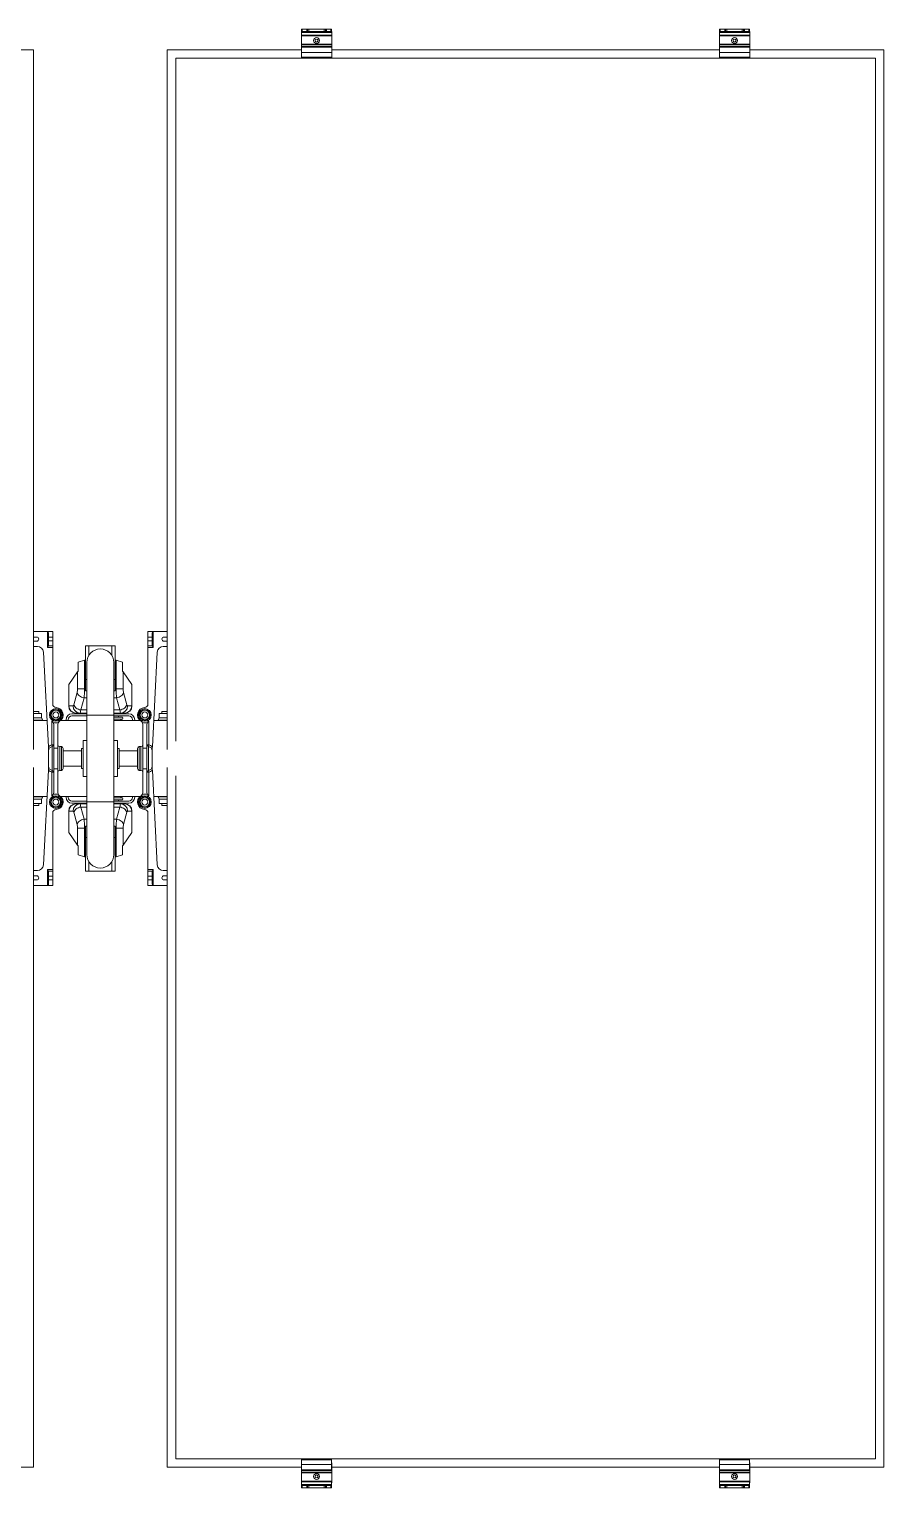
# Model space of a CAD drawing. Header units: feet. Extents: x -17 to 646, y -41 to 598.
# Drawn here: x 354.79 to 359.49, y 552.7 to 560.72 of the extents above; entities that cross this region are included whole.
import ezdxf

# ---------------------------------------------------------------- set-up
doc = ezdxf.new("R2010")
doc.units = ezdxf.units.FT
doc.header["$MEASUREMENT"] = 0

msp = doc.modelspace()

# ---------------------------------------------------------------- linework, layer by layer
at = {"color": 7, "linetype": 'Continuous', "lineweight": 15}
for p, q in [((356.2854, 560.5828), (356.2854, 560.69219)), ((356.2854, 560.69219), (356.28639, 560.69219)), ((356.28639, 560.70777), (356.45206, 560.70777)), ((356.28639, 560.68409), (356.28639, 560.70777)), ((356.28639, 560.70252), (356.45206, 560.70252)), ((356.28639, 560.68645), (356.45206, 560.68645)), ((356.28672, 560.70777), (356.28672, 560.72014)), ((356.28672, 560.72014), (356.45075, 560.72014)), ((356.31896, 560.70777), (356.31896, 560.72014)), ((356.4185, 560.70777), (356.4185, 560.72014)), ((356.45075, 560.72014), (356.45075, 560.70777)), ((356.45206, 560.56518), (356.45206, 560.70777)), ((358.58186, 560.5828), (358.58186, 560.69219)), ((358.58186, 560.69219), (358.58285, 560.69219)), ((358.58285, 560.70777), (358.74852, 560.70777)), ((358.58285, 560.68409), (358.58285, 560.70777)), ((358.58285, 560.70252), (358.74852, 560.70252)), ((358.58285, 560.68645), (358.74852, 560.68645)), ((358.58317, 560.70777), (358.58317, 560.72014)), ((358.58317, 560.72014), (358.74721, 560.72014)), ((358.61542, 560.70777), (358.61542, 560.72014)), ((358.71496, 560.70777), (358.71496, 560.72014)), ((358.74721, 560.72014), (358.74721, 560.70777)), ((358.74852, 560.56518), (358.74852, 560.70777)), ((354.07572, 560.60732), (354.81255, 560.60732)), ((354.81255, 560.60732), (354.81255, 556.76239)), ((355.54857, 560.60732), (356.2854, 560.60732)), ((355.54857, 556.76239), (355.54857, 560.60732)), ((356.2854, 560.63801), (356.45206, 560.63801)), ((356.2854, 560.63366), (356.45206, 560.63366)), ((356.45206, 560.68409), (356.28639, 560.68409)), ((356.45206, 560.62412), (356.28639, 560.62412)), ((356.28639, 560.56518), (356.28639, 560.62412)), ((356.45206, 560.62084), (356.28639, 560.62084)), ((356.45206, 560.60732), (358.58186, 560.60732)), ((358.58186, 560.63801), (358.74852, 560.63801)), ((358.58186, 560.63366), (358.74852, 560.63366)), ((358.74852, 560.68409), (358.58285, 560.68409)), ((358.74852, 560.62412), (358.58285, 560.62412)), ((358.58285, 560.56518), (358.58285, 560.62412)), ((358.74852, 560.62084), (358.58285, 560.62084)), ((358.74852, 560.60732), (359.48536, 560.60732)), ((359.48536, 560.60732), (359.48536, 552.81743)), ((359.43943, 560.56139), (355.5945, 560.56139)), ((355.5945, 560.56139), (355.5945, 556.80832)), ((356.2854, 560.5828), (356.28639, 560.5828)), ((356.45206, 560.59131), (356.28639, 560.59131)), ((356.45206, 560.5667), (356.28639, 560.5667)), ((356.45206, 560.56531), (356.28639, 560.56531)), ((356.45206, 560.56518), (356.28639, 560.56518)), ((358.58186, 560.5828), (358.58285, 560.5828)), ((358.74852, 560.59131), (358.58285, 560.59131)), ((358.74852, 560.5667), (358.58285, 560.5667)), ((358.74852, 560.56531), (358.58285, 560.56531)), ((358.74852, 560.56518), (358.58285, 560.56518)), ((359.43943, 552.86336), (359.43943, 560.56139)), ((354.91894, 557.40952), (354.81255, 557.40952)), ((354.88941, 557.40952), (354.88941, 557.32174)), ((354.89597, 557.40131), (354.89597, 557.3357)), ((354.91894, 557.01169), (354.91894, 557.40952)), ((355.54857, 557.40952), (355.4422, 557.40952)), ((355.4422, 557.40952), (355.4422, 557.01169)), ((355.46517, 557.3357), (355.46517, 557.40131)), ((355.47173, 557.32174), (355.47173, 557.40952)), ((354.83036, 557.37999), (354.81255, 557.37999)), ((354.81255, 557.35702), (354.83036, 557.35702)), ((354.83485, 557.3275), (354.81255, 557.3275)), ((354.88941, 557.32174), (354.91894, 557.32174)), ((354.91894, 557.33199), (354.89526, 557.33199)), ((354.91894, 557.37875), (354.89597, 557.37875)), ((354.89597, 557.35826), (354.91894, 557.35826)), ((355.26259, 557.33078), (355.09855, 557.33078)), ((355.09855, 557.33078), (355.09855, 557.08619)), ((355.26259, 557.33078), (355.26259, 557.08619)), ((355.46517, 557.37875), (355.4422, 557.37875)), ((355.4422, 557.35826), (355.46517, 557.35826)), ((355.46588, 557.33199), (355.4422, 557.33199)), ((355.4422, 557.32174), (355.47173, 557.32174)), ((355.52629, 557.3275), (355.54857, 557.3275)), ((355.54857, 557.37999), (355.53078, 557.37999)), ((355.53078, 557.35702), (355.54857, 557.35702)), ((354.89486, 556.77654), (354.86761, 557.29641)), ((355.09325, 557.25329), (355.05915, 557.24113)), ((355.05915, 557.24113), (355.05915, 557.19201)), ((355.09855, 557.25519), (355.09325, 557.25329)), ((355.09325, 557.09444), (355.09325, 557.25329)), ((355.10675, 556.18419), (355.10675, 557.24056)), ((355.16417, 557.31253), (355.16417, 557.31258)), ((355.25438, 557.24056), (355.25438, 556.18419)), ((355.26789, 557.25329), (355.26259, 557.25519)), ((355.30199, 557.24113), (355.26789, 557.25329)), ((355.26789, 557.25329), (355.26789, 557.09444)), ((355.30199, 557.19201), (355.30199, 557.24113)), ((355.46628, 556.77654), (355.49353, 557.29641)), ((355.00783, 557.11834), (355.05502, 557.18826)), ((355.05502, 557.18826), (355.05502, 557.09444)), ((355.30612, 557.09444), (355.30612, 557.18826)), ((355.30612, 557.18826), (355.35331, 557.11834)), ((355.00669, 557.11492), (355.00669, 557.00107)), ((355.00783, 557.11834), (355.00783, 557.00107)), ((355.09325, 557.09444), (355.05502, 557.09444)), ((355.09883, 557.08473), (355.10675, 557.08473)), ((355.25438, 557.08473), (355.26231, 557.08473)), ((355.26789, 557.09444), (355.30612, 557.09444)), ((355.35331, 557.11834), (355.35331, 557.00107)), ((355.35444, 557.11492), (355.35444, 557.00107)), ((355.03082, 557.00107), (355.00669, 557.00107)), ((355.05296, 557.07522), (355.03522, 557.0081)), ((355.07345, 556.97928), (355.09119, 557.0464)), ((355.07345, 556.97928), (355.09119, 557.0464)), ((355.26995, 557.0464), (355.28769, 556.97928)), ((355.26995, 557.0464), (355.28769, 556.97928)), ((355.32592, 557.0081), (355.30818, 557.07522)), ((355.35444, 557.00107), (355.33032, 557.00107)), ((354.81255, 556.97119), (354.84348, 556.97119)), ((354.81255, 556.96028), (354.85518, 556.96028)), ((354.81255, 556.93553), (354.85648, 556.93553)), ((354.81255, 556.9207), (354.8873, 556.9207)), ((354.84348, 556.97119), (354.84348, 556.96028)), ((354.85648, 556.95898), (354.85648, 556.93553)), ((354.85648, 556.93553), (354.86373, 556.92264)), ((354.96153, 556.9207), (355.10675, 556.9207)), ((354.99193, 556.9207), (354.99193, 556.92562)), ((355.0044, 556.92627), (355.0044, 556.9207)), ((355.10675, 556.94596), (355.02408, 556.94596)), ((355.02474, 556.95843), (355.10675, 556.95843)), ((355.04606, 556.96171), (355.10675, 556.96171)), ((355.25438, 556.96171), (355.31508, 556.96171)), ((355.25438, 556.95843), (355.3364, 556.95843)), ((355.33706, 556.94596), (355.25438, 556.94596)), ((355.25438, 556.93912), (355.30276, 556.93912)), ((355.25438, 556.92803), (355.30276, 556.92803)), ((355.25438, 556.9207), (355.39961, 556.9207)), ((355.27996, 556.96171), (355.27996, 556.95843)), ((355.27996, 556.94596), (355.27996, 556.93912)), ((355.35674, 556.9207), (355.35674, 556.92627)), ((355.36921, 556.92562), (355.36921, 556.9207)), ((355.47384, 556.9207), (355.54857, 556.9207)), ((355.49741, 556.92264), (355.50466, 556.93553)), ((355.50466, 556.93553), (355.50466, 556.95898)), ((355.50466, 556.93553), (355.54857, 556.93553)), ((355.50596, 556.96028), (355.54857, 556.96028)), ((355.51766, 556.96028), (355.51766, 556.97119)), ((355.51766, 556.97119), (355.54857, 556.97119)), ((354.91484, 556.91855), (354.91484, 556.78695)), ((354.92191, 556.9091), (354.9495, 556.9091)), ((354.92468, 556.8994), (354.92468, 556.52535)), ((354.94764, 556.52401), (354.94764, 556.90074)), ((354.95708, 556.91755), (354.95864, 556.91855)), ((354.95708, 556.91755), (354.95864, 556.91855)), ((355.40249, 556.91855), (355.40406, 556.91755)), ((355.41163, 556.9091), (355.43923, 556.9091)), ((355.4135, 556.90074), (355.4135, 556.52401)), ((355.43646, 556.52535), (355.43646, 556.8994)), ((355.4463, 556.78695), (355.4463, 556.91855)), ((354.92468, 556.76911), (354.94764, 556.76911)), ((354.95748, 556.77799), (354.96651, 556.77799)), ((354.97635, 556.6566), (354.97635, 556.76815)), ((355.07723, 556.76651), (355.08707, 556.76651)), ((355.07723, 556.76651), (355.07723, 556.65824)), ((355.08707, 556.8108), (355.08707, 556.61396)), ((355.08707, 556.8108), (355.10675, 556.8108)), ((355.25438, 556.8108), (355.27407, 556.8108)), ((355.27407, 556.8108), (355.27407, 556.61396)), ((355.27407, 556.76651), (355.28391, 556.76651)), ((355.28391, 556.76651), (355.28391, 556.65824)), ((355.38479, 556.76815), (355.38479, 556.6566)), ((355.39463, 556.77799), (355.40365, 556.77799)), ((355.43646, 556.76911), (355.4135, 556.76911)), ((354.89597, 556.75528), (354.89597, 556.66947)), ((354.97635, 556.75404), (355.07723, 556.75404)), ((355.28391, 556.75404), (355.38479, 556.75404)), ((355.46517, 556.75485), (355.46519, 556.75571)), ((355.46517, 556.75485), (355.46519, 556.75571)), ((355.46517, 556.66947), (355.46517, 556.75528)), ((354.81255, 556.66236), (354.81255, 552.81743)), ((354.89486, 556.64821), (354.86761, 556.12834)), ((354.89597, 556.6699), (354.89595, 556.66904)), ((354.91484, 556.6378), (354.91484, 556.5062)), ((354.92468, 556.65565), (354.94764, 556.65565)), ((354.96651, 556.64676), (354.95748, 556.64676)), ((355.07723, 556.67071), (354.97635, 556.67071)), ((355.08707, 556.65824), (355.07723, 556.65824)), ((355.08707, 556.61396), (355.10675, 556.61396)), ((355.25438, 556.61396), (355.27407, 556.61396)), ((355.28391, 556.65824), (355.27407, 556.65824)), ((355.38479, 556.67071), (355.28391, 556.67071)), ((355.40365, 556.64676), (355.39463, 556.64676)), ((355.43646, 556.65565), (355.4135, 556.65565)), ((355.4463, 556.5062), (355.4463, 556.6378)), ((355.46628, 556.64821), (355.49353, 556.12834)), ((355.54857, 552.81743), (355.54857, 556.66236)), ((355.5945, 556.61643), (355.5945, 552.86336)), ((354.8873, 556.50405), (354.81255, 556.50405)), ((354.85648, 556.48922), (354.81255, 556.48922)), ((354.85518, 556.46447), (354.81255, 556.46447)), ((354.84348, 556.45356), (354.81255, 556.45356)), ((354.84348, 556.46447), (354.84348, 556.45356)), ((354.86373, 556.50211), (354.85648, 556.48922)), ((354.85648, 556.48922), (354.85648, 556.46577)), ((354.9495, 556.51565), (354.92191, 556.51565)), ((354.95864, 556.5062), (354.95708, 556.5072)), ((354.95864, 556.5062), (354.95708, 556.5072)), ((355.10675, 556.50405), (354.96153, 556.50405)), ((354.99193, 556.49913), (354.99193, 556.50405)), ((355.0044, 556.50405), (355.0044, 556.49848)), ((355.02408, 556.47879), (355.10675, 556.47879)), ((355.10675, 556.46633), (355.02474, 556.46633)), ((355.10675, 556.46305), (355.04606, 556.46305)), ((355.09119, 556.37835), (355.07345, 556.44548)), ((355.39961, 556.50405), (355.25438, 556.50405)), ((355.30276, 556.49672), (355.25438, 556.49672)), ((355.30276, 556.48563), (355.25438, 556.48563)), ((355.25438, 556.47879), (355.33706, 556.47879)), ((355.3364, 556.46633), (355.25438, 556.46633)), ((355.31508, 556.46305), (355.25438, 556.46305)), ((355.28769, 556.44548), (355.26995, 556.37835)), ((355.27996, 556.48563), (355.27996, 556.47879)), ((355.27996, 556.46633), (355.27996, 556.46305)), ((355.35674, 556.49848), (355.35674, 556.50405)), ((355.36921, 556.50405), (355.36921, 556.49913)), ((355.40406, 556.5072), (355.40249, 556.5062)), ((355.43923, 556.51565), (355.41163, 556.51565)), ((355.54857, 556.50405), (355.47384, 556.50405)), ((355.50466, 556.48922), (355.49741, 556.50211)), ((355.50466, 556.46577), (355.50466, 556.48922)), ((355.54857, 556.48922), (355.50466, 556.48922)), ((355.54857, 556.46447), (355.50596, 556.46447)), ((355.51766, 556.45356), (355.51766, 556.46447)), ((355.54857, 556.45356), (355.51766, 556.45356)), ((354.91894, 556.01524), (354.91894, 556.41307)), ((355.00669, 556.42368), (355.03082, 556.42368)), ((355.00669, 556.30983), (355.00669, 556.42368)), ((355.00783, 556.30641), (355.00783, 556.42368)), ((355.03522, 556.41665), (355.05296, 556.34953)), ((355.30818, 556.34953), (355.32592, 556.41665)), ((355.33032, 556.42368), (355.35444, 556.42368)), ((355.35331, 556.30641), (355.35331, 556.42368)), ((355.35444, 556.30983), (355.35444, 556.42368)), ((355.4422, 556.41307), (355.4422, 556.01524)), ((355.05502, 556.23649), (355.00783, 556.30641)), ((355.05502, 556.33031), (355.05502, 556.23649)), ((355.09325, 556.33031), (355.05502, 556.33031)), ((355.09325, 556.17146), (355.09325, 556.33031)), ((355.09855, 556.09397), (355.09855, 556.33856)), ((355.10675, 556.34002), (355.09883, 556.34002)), ((355.26231, 556.34002), (355.25438, 556.34002)), ((355.26259, 556.09397), (355.26259, 556.33856)), ((355.26789, 556.33031), (355.30612, 556.33031)), ((355.26789, 556.33031), (355.26789, 556.17146)), ((355.30612, 556.23649), (355.30612, 556.33031)), ((355.35331, 556.30641), (355.30612, 556.23649)), ((355.05915, 556.23274), (355.05915, 556.18362)), ((355.30199, 556.18362), (355.30199, 556.23274)), ((355.05915, 556.18362), (355.09325, 556.17146)), ((355.09325, 556.17146), (355.09855, 556.16957)), ((355.26259, 556.16957), (355.26789, 556.17146)), ((355.26789, 556.17146), (355.30199, 556.18362)), ((354.83485, 556.09725), (354.81255, 556.09725)), ((354.83036, 556.06773), (354.81255, 556.06773)), ((354.81255, 556.04476), (354.83036, 556.04476)), ((354.88941, 556.10301), (354.88941, 556.01524)), ((354.91894, 556.10301), (354.88941, 556.10301)), ((354.89526, 556.09276), (354.91894, 556.09276)), ((354.89597, 556.08905), (354.89597, 556.02344)), ((354.91894, 556.06649), (354.89597, 556.06649)), ((354.89597, 556.046), (354.91894, 556.046)), ((355.09855, 556.09397), (355.26259, 556.09397)), ((355.19697, 556.11222), (355.19697, 556.11217)), ((355.47173, 556.10301), (355.4422, 556.10301)), ((355.4422, 556.09276), (355.46588, 556.09276)), ((355.46517, 556.06649), (355.4422, 556.06649)), ((355.4422, 556.046), (355.46517, 556.046)), ((355.46517, 556.02344), (355.46517, 556.08905)), ((355.47173, 556.01524), (355.47173, 556.10301)), ((355.52629, 556.09725), (355.54857, 556.09725)), ((355.54857, 556.06773), (355.53078, 556.06773)), ((355.53078, 556.04476), (355.54857, 556.04476)), ((354.91894, 556.01524), (354.81255, 556.01524)), ((355.54857, 556.01524), (355.4422, 556.01524)), ((355.5945, 552.86336), (359.43943, 552.86336)), ((356.28589, 552.84195), (356.2854, 552.84195)), ((356.2854, 552.84195), (356.2854, 552.73256)), ((356.28589, 552.85957), (356.45157, 552.85957)), ((356.28589, 552.85957), (356.28589, 552.80064)), ((356.28589, 552.85944), (356.45157, 552.85944)), ((356.28589, 552.85805), (356.45157, 552.85805)), ((356.28589, 552.83344), (356.45157, 552.83344)), ((356.45157, 552.85957), (356.45157, 552.80064)), ((356.45206, 552.84195), (356.45157, 552.84195)), ((356.45206, 552.84195), (356.45206, 552.73256)), ((358.58235, 552.84195), (358.58186, 552.84195)), ((358.58186, 552.84195), (358.58186, 552.73256)), ((358.58235, 552.85957), (358.74803, 552.85957)), ((358.58235, 552.85957), (358.58235, 552.80064)), ((358.58235, 552.85944), (358.74803, 552.85944)), ((358.58235, 552.85805), (358.74803, 552.85805)), ((358.58235, 552.83344), (358.74803, 552.83344)), ((358.74803, 552.85957), (358.74803, 552.80064)), ((358.74852, 552.84195), (358.74803, 552.84195)), ((358.74852, 552.84195), (358.74852, 552.73256)), ((354.81255, 552.81743), (354.07572, 552.81743)), ((356.2854, 552.81743), (355.54857, 552.81743)), ((356.45206, 552.79109), (356.2854, 552.79109)), ((356.45206, 552.78674), (356.2854, 552.78674)), ((356.28589, 552.80392), (356.45157, 552.80392)), ((356.28589, 552.80064), (356.45157, 552.80064)), ((358.58186, 552.81743), (356.45206, 552.81743)), ((358.74852, 552.79109), (358.58186, 552.79109)), ((358.74852, 552.78674), (358.58186, 552.78674)), ((358.58235, 552.80392), (358.74803, 552.80392)), ((358.58235, 552.80064), (358.74803, 552.80064)), ((359.48536, 552.81743), (358.74852, 552.81743)), ((356.28589, 552.73256), (356.2854, 552.73256)), ((356.28589, 552.74067), (356.45157, 552.74067)), ((356.28589, 552.74067), (356.28589, 552.71698)), ((356.45157, 552.7383), (356.28589, 552.7383)), ((356.45157, 552.72223), (356.28589, 552.72223)), ((356.45157, 552.71698), (356.28589, 552.71698)), ((356.28672, 552.70461), (356.28672, 552.71698)), ((356.28672, 552.70461), (356.45075, 552.70461)), ((356.31896, 552.70461), (356.31896, 552.71698)), ((356.4185, 552.70461), (356.4185, 552.71698)), ((356.45075, 552.71698), (356.45075, 552.70461)), ((356.45157, 552.74067), (356.45157, 552.71698)), ((356.45206, 552.73256), (356.45157, 552.73256)), ((358.58235, 552.73256), (358.58186, 552.73256)), ((358.58235, 552.74067), (358.74803, 552.74067)), ((358.58235, 552.74067), (358.58235, 552.71698)), ((358.74803, 552.7383), (358.58235, 552.7383)), ((358.74803, 552.72223), (358.58235, 552.72223)), ((358.74803, 552.71698), (358.58235, 552.71698)), ((358.58317, 552.70461), (358.58317, 552.71698)), ((358.58317, 552.70461), (358.74721, 552.70461)), ((358.61542, 552.70461), (358.61542, 552.71698)), ((358.71496, 552.70461), (358.71496, 552.71698)), ((358.74721, 552.71698), (358.74721, 552.70461)), ((358.74803, 552.74067), (358.74803, 552.71698)), ((358.74852, 552.73256), (358.74803, 552.73256))]:
    msp.add_line(p, q, dxfattribs=at)
at = {"color": 8, "linetype": 'Continuous', "lineweight": 15}
for p, q in [((356.2899, 560.70777), (356.2899, 560.72014)), ((356.3147, 560.70777), (356.3147, 560.72014)), ((356.32641, 560.70777), (356.32641, 560.72014)), ((356.41105, 560.70777), (356.41105, 560.72014)), ((356.42276, 560.70777), (356.42276, 560.72014)), ((356.44757, 560.70777), (356.44757, 560.72014)), ((358.58636, 560.70777), (358.58636, 560.72014)), ((358.61116, 560.70777), (358.61116, 560.72014)), ((358.62287, 560.70777), (358.62287, 560.72014)), ((358.70751, 560.70777), (358.70751, 560.72014)), ((358.71922, 560.70777), (358.71922, 560.72014)), ((358.74403, 560.70777), (358.74403, 560.72014)), ((356.2854, 560.60659), (356.28639, 560.60659)), ((358.58186, 560.60659), (358.58285, 560.60659)), ((355.11824, 557.33078), (355.11824, 557.2801)), ((355.2429, 557.33078), (355.2429, 557.2801)), ((355.09855, 557.09444), (355.09325, 557.09444)), ((355.26789, 557.09444), (355.26259, 557.09444)), ((355.09119, 557.0464), (355.10675, 557.0464)), ((355.25438, 557.0464), (355.26995, 557.0464)), ((354.81255, 556.95898), (354.85648, 556.95898)), ((354.81255, 556.92264), (354.86373, 556.92264)), ((355.10675, 556.97928), (355.07345, 556.97928)), ((355.25438, 556.95022), (355.10675, 556.95022)), ((355.28769, 556.97928), (355.25438, 556.97928)), ((355.49741, 556.92264), (355.54857, 556.92264)), ((355.50466, 556.95898), (355.54857, 556.95898)), ((354.92508, 556.91855), (354.91484, 556.91855)), ((354.95864, 556.91855), (354.94724, 556.91855)), ((355.4139, 556.91855), (355.40249, 556.91855)), ((355.4463, 556.91855), (355.43605, 556.91855)), ((354.91484, 556.78695), (354.91597, 556.77805)), ((354.91484, 556.78695), (354.91597, 556.77805)), ((354.91484, 556.78695), (354.92464, 556.78695)), ((354.91607, 556.64669), (354.91607, 556.77807)), ((354.95748, 556.64676), (354.95748, 556.77799)), ((354.96651, 556.77799), (354.96651, 556.64676)), ((355.39463, 556.64676), (355.39463, 556.77799)), ((355.40365, 556.77799), (355.40365, 556.64676)), ((355.4365, 556.78695), (355.4463, 556.78695)), ((355.44507, 556.77807), (355.44507, 556.64669)), ((355.44517, 556.77805), (355.4463, 556.78695)), ((354.91597, 556.6467), (354.91484, 556.6378)), ((354.91597, 556.6467), (354.91484, 556.6378)), ((354.92464, 556.6378), (354.91484, 556.6378)), ((355.4463, 556.6378), (355.4365, 556.6378)), ((355.4463, 556.6378), (355.44517, 556.6467)), ((354.86373, 556.50211), (354.81255, 556.50211)), ((354.85648, 556.46577), (354.81255, 556.46577)), ((354.91484, 556.5062), (354.92508, 556.5062)), ((354.94724, 556.5062), (354.95864, 556.5062)), ((355.07345, 556.44548), (355.10675, 556.44548)), ((355.25438, 556.47453), (355.10675, 556.47453)), ((355.25438, 556.44548), (355.28769, 556.44548)), ((355.40249, 556.5062), (355.4139, 556.5062)), ((355.43605, 556.5062), (355.4463, 556.5062)), ((355.54857, 556.50211), (355.49741, 556.50211)), ((355.54857, 556.46577), (355.50466, 556.46577)), ((355.10675, 556.37835), (355.09119, 556.37835)), ((355.26995, 556.37835), (355.25438, 556.37835)), ((355.09325, 556.33031), (355.09855, 556.33031)), ((355.26259, 556.33031), (355.26789, 556.33031)), ((355.11824, 556.09397), (355.11824, 556.14465)), ((355.2429, 556.09397), (355.2429, 556.14465)), ((356.28589, 552.81816), (356.2854, 552.81816)), ((356.45206, 552.81816), (356.45157, 552.81816)), ((358.58235, 552.81816), (358.58186, 552.81816)), ((358.74852, 552.81816), (358.74803, 552.81816)), ((356.2899, 552.70461), (356.2899, 552.71698)), ((356.3147, 552.70461), (356.3147, 552.71698)), ((356.32641, 552.70461), (356.32641, 552.71698)), ((356.41105, 552.70461), (356.41105, 552.71698)), ((356.42276, 552.70461), (356.42276, 552.71698)), ((356.44757, 552.70461), (356.44757, 552.71698)), ((358.58636, 552.70461), (358.58636, 552.71698)), ((358.61116, 552.70461), (358.61116, 552.71698)), ((358.62287, 552.70461), (358.62287, 552.71698)), ((358.70751, 552.70461), (358.70751, 552.71698)), ((358.71922, 552.70461), (358.71922, 552.71698)), ((358.74403, 552.70461), (358.74403, 552.71698))]:
    msp.add_line(p, q, dxfattribs=at)
at = {"color": 7, "linetype": 'Continuous', "lineweight": 15, "flags": 128}
for points in [[(355.07345, 556.97928), (355.06666, 556.98055), (355.06009, 556.98268), (355.05393, 556.98559), (355.04838, 556.9892), (355.04359, 556.99339), (355.03973, 556.99803), (355.03691, 557.00299), (355.03522, 557.0081)], [(355.09119, 557.0464), (355.08441, 557.04767), (355.07783, 557.0498), (355.07167, 557.05271), (355.06612, 557.05632), (355.06133, 557.06051), (355.05747, 557.06515), (355.05465, 557.07011), (355.05296, 557.07522)], [(355.26995, 557.0464), (355.27673, 557.04767), (355.2833, 557.0498), (355.28946, 557.05271), (355.29502, 557.05632), (355.29981, 557.06051), (355.30367, 557.06515), (355.30649, 557.07011), (355.30818, 557.07522)], [(355.28769, 556.97928), (355.29447, 556.98055), (355.30105, 556.98268), (355.30721, 556.98559), (355.31276, 556.9892), (355.31755, 556.99339), (355.32141, 556.99803), (355.32423, 557.00299), (355.32592, 557.0081)], [(355.07345, 556.44548), (355.06666, 556.4442), (355.06009, 556.44207), (355.05393, 556.43916), (355.04838, 556.43555), (355.04359, 556.43136), (355.03973, 556.42672), (355.03691, 556.42176), (355.03522, 556.41665)], [(355.28769, 556.44548), (355.29447, 556.4442), (355.30105, 556.44207), (355.30721, 556.43916), (355.31276, 556.43555), (355.31755, 556.43136), (355.32141, 556.42672), (355.32423, 556.42176), (355.32592, 556.41665)], [(355.09119, 556.37835), (355.08441, 556.37708), (355.07783, 556.37495), (355.07167, 556.37204), (355.06612, 556.36843), (355.06133, 556.36424), (355.05747, 556.3596), (355.05465, 556.35464), (355.05296, 556.34953)], [(355.26995, 556.37835), (355.27673, 556.37708), (355.2833, 556.37495), (355.28946, 556.37204), (355.29502, 556.36843), (355.29981, 556.36424), (355.30367, 556.3596), (355.30649, 556.35464), (355.30818, 556.34953)]]:
    msp.add_lwpolyline(points, dxfattribs=at)
at = {"color": 7, "linetype": 'Continuous', "lineweight": 15}
for centre, radius in [((356.36873, 560.65774), 0.01619), ((356.36873, 560.65774), 0.01614), ((356.36873, 560.65774), 0.0082), ((358.66519, 560.65774), 0.01619), ((358.66519, 560.65774), 0.01614), ((358.66519, 560.65774), 0.0082), ((354.93616, 556.95186), 0.0351), ((354.93616, 556.95186), 0.02625), ((354.93616, 556.95186), 0.0164), ((355.42498, 556.95186), 0.0351), ((355.42498, 556.95186), 0.02625), ((355.42498, 556.95186), 0.0164), ((354.93616, 556.47289), 0.0351), ((354.93616, 556.47289), 0.02625), ((354.93616, 556.47289), 0.0164), ((355.42498, 556.47289), 0.0351), ((355.42498, 556.47289), 0.02625), ((355.42498, 556.47289), 0.0164), ((356.36873, 552.76701), 0.01619), ((356.36873, 552.76701), 0.01614), ((356.36873, 552.76701), 0.0082), ((358.66519, 552.76701), 0.01619), ((358.66519, 552.76701), 0.01614), ((358.66519, 552.76701), 0.0082)]:
    msp.add_circle(centre, radius, dxfattribs=at)
for centre, radius, start, end in [((354.83036, 557.36851), 0.01148, 270, 90), ((354.83485, 557.29469), 0.03281, 3, 90), ((355.52629, 557.29469), 0.03281, 90, 177), ((355.53078, 557.36851), 0.01148, 90, 270), ((355.18057, 557.24056), 0.07381, 0, 180), ((354.93862, 557.01169), 0.01968, 180, 267.644716), ((355.04606, 557.00107), 0.03937, 180, 270), ((355.04666, 557.00054), 0.03883, 179.206342, 269.112667), ((355.06965, 557.00054), 0.03883, 179.206342, 269.112667), ((355.29149, 557.00054), 0.03883, 270.887333, 0.793658), ((355.31447, 557.00054), 0.03883, 270.887333, 0.793658), ((355.31508, 557.00107), 0.03937, 270, 0), ((355.42252, 557.01169), 0.01968, 272.355284, 0), ((354.85518, 556.95898), 0.0013, 0, 90), ((354.86259, 556.922), 0.0013, 270, 29.342741), ((354.93616, 556.95186), 0.0292, 184.600844, 234.254997), ((354.93616, 556.95186), 0.0292, 126.473475, 173.565672), ((354.93616, 556.95186), 0.0292, 65.336181, 115.684369), ((354.93616, 556.95186), 0.0292, 245.762041, 295.150442), ((354.93616, 556.95186), 0.04019, 304.019959, 87.644716), ((354.93616, 556.95186), 0.0292, 5.60492, 53.903194), ((354.93616, 556.95186), 0.0292, 306.349484, 353.82664), ((355.02474, 556.92562), 0.03281, 90, 180), ((355.02408, 556.92627), 0.01968, 90, 180), ((355.30276, 556.91491), 0.01312, 90, 153.816337), ((355.28387, 556.93357), 0.01968, 343.640298, 16.359702), ((355.3364, 556.92562), 0.03281, 0, 90), ((355.33706, 556.92627), 0.01968, 0, 90), ((355.42498, 556.95186), 0.04019, 92.355284, 235.980041), ((355.42498, 556.95186), 0.0292, 184.600844, 234.254997), ((355.42498, 556.95186), 0.0292, 126.473475, 173.565672), ((355.42498, 556.95186), 0.0292, 65.336181, 115.684369), ((355.42498, 556.95186), 0.0292, 245.762041, 295.150442), ((355.42498, 556.95186), 0.0292, 5.60492, 53.903194), ((355.42498, 556.95186), 0.0292, 306.349484, 353.82664), ((355.49855, 556.922), 0.0013, 150.657259, 270), ((355.50596, 556.95898), 0.0013, 90, 180), ((354.96733, 556.90074), 0.01968, 154.880495, 180), ((355.39381, 556.90074), 0.01968, 0, 25.119505), ((354.91894, 556.75528), 0.02296, 97.180756, 180), ((354.91484, 556.78783), 0.00984, 277.180756, 0), ((354.95748, 556.78783), 0.00984, 180, 270), ((354.96651, 556.76815), 0.00984, 0, 90), ((355.39463, 556.76815), 0.00984, 90, 180), ((355.40365, 556.78783), 0.00984, 270, 0), ((355.4463, 556.78783), 0.00984, 180, 262.819244), ((355.4422, 556.75528), 0.02296, 0, 82.819244), ((354.91894, 556.66947), 0.02296, 180, 262.819244), ((354.91484, 556.63692), 0.00984, 0, 82.819244), ((354.95748, 556.63692), 0.00984, 90, 180), ((354.96651, 556.6566), 0.00984, 270, 0), ((355.39463, 556.6566), 0.00984, 180, 270), ((355.40365, 556.63692), 0.00984, 0, 90), ((355.4463, 556.63692), 0.00984, 97.180756, 180), ((355.4422, 556.66947), 0.02296, 277.180756, 0), ((354.96733, 556.52401), 0.01968, 180, 205.119505), ((355.39381, 556.52401), 0.01968, 334.880495, 0), ((354.85518, 556.46577), 0.0013, 270, 0), ((354.86259, 556.50275), 0.0013, 330.657259, 90), ((354.93616, 556.47289), 0.0292, 184.600844, 234.254997), ((354.93616, 556.47289), 0.0292, 126.473475, 173.565672), ((354.93616, 556.47289), 0.0292, 65.336181, 115.684369), ((354.93616, 556.47289), 0.0292, 245.762041, 295.150442), ((354.93616, 556.47289), 0.04019, 272.355284, 55.980041), ((354.93616, 556.47289), 0.0292, 5.60492, 53.903194), ((354.93616, 556.47289), 0.0292, 306.349484, 353.82664), ((355.02474, 556.49913), 0.03281, 180, 270), ((355.02408, 556.49848), 0.01968, 180, 270), ((355.04606, 556.42368), 0.03937, 90, 180), ((355.04666, 556.42422), 0.03883, 90.887333, 180.793658), ((355.06965, 556.42422), 0.03883, 90.887333, 180.793658), ((355.30276, 556.50984), 0.01312, 206.183663, 270), ((355.29149, 556.42422), 0.03883, 359.206342, 89.112667), ((355.28387, 556.49118), 0.01968, 343.640298, 16.359702), ((355.31508, 556.42368), 0.03937, 0, 90), ((355.31447, 556.42422), 0.03883, 359.206342, 89.112667), ((355.3364, 556.49913), 0.03281, 270, 0), ((355.33706, 556.49848), 0.01968, 270, 0), ((355.42498, 556.47289), 0.04019, 124.019959, 267.644716), ((355.42498, 556.47289), 0.0292, 184.600844, 234.254997), ((355.42498, 556.47289), 0.0292, 126.473475, 173.565672), ((355.42498, 556.47289), 0.0292, 65.336181, 115.684369), ((355.42498, 556.47289), 0.0292, 245.762041, 295.150442), ((355.42498, 556.47289), 0.0292, 5.60492, 53.903194), ((355.42498, 556.47289), 0.0292, 306.349484, 353.82664), ((355.49855, 556.50275), 0.0013, 90, 209.342741), ((355.50596, 556.46577), 0.0013, 180, 270), ((354.93862, 556.41307), 0.01968, 92.355284, 180), ((355.42252, 556.41307), 0.01968, 0, 87.644716), ((354.83485, 556.13006), 0.03281, 270, 357), ((355.18057, 556.18419), 0.07381, 180, 0), ((355.52629, 556.13006), 0.03281, 183, 270), ((354.83036, 556.05624), 0.01148, 270, 90), ((355.53078, 556.05624), 0.01148, 90, 270)]:
    msp.add_arc(centre, radius, start, end, dxfattribs=at)
at = {"color": 7, "linetype": 'Continuous', "lineweight": 15, "extrusion": (0, 0, -1)}
for centre, major_axis, ratio, start_param, end_param in [((354.88941, 557.40131), (0, 0.0082), 0.8, 0, 1.5707963), ((355.47173, 557.40131), (0, 0.0082), 0.8, 4.712389, 6.2831853), ((354.88941, 557.3357), (0, 0.0082), 0.8, 1.5707963, 2.0399954), ((355.47173, 557.3357), (0, 0.0082), 0.8, 4.2431899, 4.712389), ((355.09325, 557.18484), (-0.03937, 0), 0.364309, 0.2410691, 0.5235988), ((355.26789, 557.18484), (-0.03937, 0), 0.364309, 2.6179939, 2.9005235), ((355.04606, 557.11492), (-0.03937, 0), 0.364309, 0, 0.2410691), ((355.04856, 557.09444), (0, 0.02625), 0.2458501, 1.5707963, 2.3923737), ((355.08679, 557.09444), (0, 0.06561), 0.0983401, 1.5707963, 2.3923737), ((355.11824, 557.1416), (-0.01968, 0), 0.4444444, 0, 0.9479697), ((355.11824, 557.08619), (-0.01968, 0), 0.4444444, 6.1157372, 6.2831853), ((355.2429, 557.1416), (-0.01968, 0), 0.4444444, 2.1936229, 3.1415927), ((355.2429, 557.08619), (-0.01968, 0), 0.4444444, 3.1415927, 3.3090407), ((355.27435, 557.09444), (0, 0.06561), 0.0983401, 3.8908116, 4.712389), ((355.31257, 557.09444), (0, 0.02625), 0.2458501, 3.8908116, 4.712389), ((355.31508, 557.11492), (-0.03937, 0), 0.364309, 2.9005235, 3.1415927), ((355.03082, 557.02732), (0, 0.02625), 0.2458501, 2.3923737, 3.1415927), ((355.33032, 557.02732), (0, 0.02625), 0.2458501, 3.1415927, 3.8908116), ((355.06905, 557.02732), (0, 0.06561), 0.0983401, 2.3923737, 3.1415927), ((355.29209, 557.02732), (0, 0.06561), 0.0983401, 3.1415927, 3.8908116), ((354.91484, 556.8994), (0, 0.01395), 0.7053898, 0.8020114, 1.5707963), ((355.4463, 556.8994), (0, 0.01395), 0.7053898, 4.712389, 5.4811739), ((354.91484, 556.52535), (0, 0.01395), 0.7053898, 1.5707963, 2.3395813), ((355.4463, 556.52535), (0, 0.01395), 0.7053898, 3.943604, 4.712389), ((355.06905, 556.39743), (0, 0.06561), 0.0983401, 0, 0.749219), ((355.29209, 556.39743), (0, 0.06561), 0.0983401, 5.5339663, 6.2831853), ((355.03082, 556.39743), (0, 0.02625), 0.2458501, 0, 0.749219), ((355.08679, 556.33031), (0, 0.06561), 0.0983401, 0.749219, 1.5707963), ((355.27435, 556.33031), (0, 0.06561), 0.0983401, 4.712389, 5.5339663), ((355.33032, 556.39743), (0, 0.02625), 0.2458501, 5.5339663, 6.2831853), ((355.04606, 556.30983), (-0.03937, 0), 0.364309, 6.0421162, 6.2831853), ((355.04856, 556.33031), (0, 0.02625), 0.2458501, 0.749219, 1.5707963), ((355.11824, 556.33856), (-0.01968, 0), 0.4444444, 0, 0.1674481), ((355.11824, 556.28316), (-0.01968, 0), 0.4444444, 5.3352156, 6.2831853), ((355.2429, 556.28316), (-0.01968, 0), 0.4444444, 3.1415927, 4.0895624), ((355.2429, 556.33856), (-0.01968, 0), 0.4444444, 2.9741446, 3.1415927), ((355.31257, 556.33031), (0, 0.02625), 0.2458501, 4.712389, 5.5339663), ((355.31508, 556.30983), (-0.03937, 0), 0.364309, 3.1415927, 3.3826618), ((355.09325, 556.23991), (-0.03937, 0), 0.364309, 5.7595865, 6.0421162), ((355.26789, 556.23991), (-0.03937, 0), 0.364309, 3.3826618, 3.6651914), ((354.88941, 556.08905), (0, 0.0082), 0.8, 1.1015973, 1.5707963), ((355.47173, 556.08905), (0, 0.0082), 0.8, 4.712389, 5.181588), ((354.88941, 556.02344), (0, 0.0082), 0.8, 1.5707963, 3.1415927), ((355.47173, 556.02344), (0, 0.0082), 0.8, 3.1415927, 4.712389)]:
    msp.add_ellipse(centre, major_axis=major_axis, ratio=ratio, start_param=start_param, end_param=end_param, dxfattribs=at)
at = {"color": 7, "linetype": 'Continuous', "lineweight": 15}
for points, knots in [([(354.88941, 557.32174), (354.88942, 557.32176), (354.89074, 557.32385), (354.89308, 557.32745), (354.89463, 557.33068), (354.89526, 557.33199)], [0, 0, 0, 0, 0.0037126, 0.594805, 1, 1, 1, 1]), ([(355.46588, 557.33199), (355.46651, 557.33068), (355.46805, 557.32745), (355.47039, 557.32385), (355.47172, 557.32176), (355.47173, 557.32174)], [0, 0, 0, 0, 0.405195, 0.9962874, 1, 1, 1, 1]), ([(354.90585, 556.95186), (354.90709, 556.95399), (354.90957, 556.9583), (354.91214, 556.96274), (354.91343, 556.96499)], [0, 0, 0, 0, 0.495458, 1, 1, 1, 1]), ([(354.91343, 556.93874), (354.91325, 556.93905), (354.91189, 556.94141), (354.90933, 556.94585), (354.90702, 556.94985), (354.90585, 556.95186)], [0, 0, 0, 0, 0.0700858, 0.5307822, 1, 1, 1, 1]), ([(354.91343, 556.96499), (354.91361, 556.9653), (354.91497, 556.96765), (354.91753, 556.97209), (354.91984, 556.97609), (354.92101, 556.97811)], [0, 0, 0, 0, 0.0700858, 0.5307822, 1, 1, 1, 1]), ([(354.92101, 556.92562), (354.91978, 556.92775), (354.91729, 556.93205), (354.91473, 556.9365), (354.91343, 556.93874)], [0, 0, 0, 0, 0.495458, 1, 1, 1, 1]), ([(354.93616, 556.97811), (354.93478, 556.97811), (354.92965, 556.97811), (354.92466, 556.97811), (354.92101, 556.97811)], [0, 0, 0, 0, 0.2686336, 1, 1, 1, 1]), ([(354.93616, 556.92562), (354.93478, 556.92562), (354.92965, 556.92562), (354.92466, 556.92562), (354.92101, 556.92562)], [0, 0, 0, 0, 0.2686336, 1, 1, 1, 1]), ([(354.95131, 556.97811), (354.95004, 556.97811), (354.9451, 556.97811), (354.93997, 556.97811), (354.93616, 556.97811)], [0, 0, 0, 0, 0.2575513, 1, 1, 1, 1]), ([(354.95131, 556.92562), (354.95004, 556.92562), (354.9451, 556.92562), (354.93997, 556.92562), (354.93616, 556.92562)], [0, 0, 0, 0, 0.2575513, 1, 1, 1, 1]), ([(354.95131, 556.97811), (354.95254, 556.97598), (354.95503, 556.97168), (354.95759, 556.96723), (354.95889, 556.96499)], [0, 0, 0, 0, 0.495458, 1, 1, 1, 1]), ([(354.95889, 556.93874), (354.95871, 556.93843), (354.95735, 556.93607), (354.95479, 556.93163), (354.95248, 556.92764), (354.95131, 556.92562)], [0, 0, 0, 0, 0.0700858, 0.5307822, 1, 1, 1, 1]), ([(354.95889, 556.96499), (354.95907, 556.96468), (354.96043, 556.96232), (354.96299, 556.95788), (354.9653, 556.95388), (354.96647, 556.95186)], [0, 0, 0, 0, 0.0700858, 0.5307822, 1, 1, 1, 1]), ([(354.96647, 556.95186), (354.96524, 556.94973), (354.96275, 556.94543), (354.96018, 556.94098), (354.95889, 556.93874)], [0, 0, 0, 0, 0.495458, 1, 1, 1, 1]), ([(355.39467, 556.95186), (355.3959, 556.95399), (355.39839, 556.9583), (355.40095, 556.96274), (355.40225, 556.96499)], [0, 0, 0, 0, 0.495458, 1, 1, 1, 1]), ([(355.40225, 556.93874), (355.40207, 556.93905), (355.40071, 556.94141), (355.39815, 556.94585), (355.39584, 556.94985), (355.39467, 556.95186)], [0, 0, 0, 0, 0.0700858, 0.5307822, 1, 1, 1, 1]), ([(355.40225, 556.96499), (355.40243, 556.9653), (355.40379, 556.96765), (355.40635, 556.97209), (355.40866, 556.97609), (355.40983, 556.97811)], [0, 0, 0, 0, 0.0700858, 0.5307822, 1, 1, 1, 1]), ([(355.40983, 556.92562), (355.40859, 556.92775), (355.40611, 556.93205), (355.40354, 556.9365), (355.40225, 556.93874)], [0, 0, 0, 0, 0.495458, 1, 1, 1, 1]), ([(355.42498, 556.97811), (355.4236, 556.97811), (355.41847, 556.97811), (355.41348, 556.97811), (355.40983, 556.97811)], [0, 0, 0, 0, 0.2686336, 1, 1, 1, 1]), ([(355.42498, 556.92562), (355.4236, 556.92562), (355.41847, 556.92562), (355.41348, 556.92562), (355.40983, 556.92562)], [0, 0, 0, 0, 0.2686336, 1, 1, 1, 1]), ([(355.44013, 556.97811), (355.43886, 556.97811), (355.43392, 556.97811), (355.42879, 556.97811), (355.42498, 556.97811)], [0, 0, 0, 0, 0.2575513, 1, 1, 1, 1]), ([(355.44013, 556.92562), (355.43886, 556.92562), (355.43392, 556.92562), (355.42879, 556.92562), (355.42498, 556.92562)], [0, 0, 0, 0, 0.2575513, 1, 1, 1, 1]), ([(355.44013, 556.97811), (355.44136, 556.97598), (355.44384, 556.97168), (355.44641, 556.96723), (355.44771, 556.96499)], [0, 0, 0, 0, 0.495458, 1, 1, 1, 1]), ([(355.44771, 556.93874), (355.44753, 556.93843), (355.44617, 556.93607), (355.4436, 556.93163), (355.4413, 556.92764), (355.44013, 556.92562)], [0, 0, 0, 0, 0.0700858, 0.5307822, 1, 1, 1, 1]), ([(355.44771, 556.96499), (355.44789, 556.96468), (355.44925, 556.96232), (355.45181, 556.95788), (355.45412, 556.95388), (355.45528, 556.95186)], [0, 0, 0, 0, 0.0700858, 0.5307822, 1, 1, 1, 1]), ([(355.45528, 556.95186), (355.45405, 556.94973), (355.45157, 556.94543), (355.449, 556.94098), (355.44771, 556.93874)], [0, 0, 0, 0, 0.495458, 1, 1, 1, 1]), ([(354.92191, 556.9091), (354.92067, 556.91083), (354.91848, 556.91387), (354.91593, 556.91714), (354.91485, 556.91854), (354.91484, 556.91855)], [0, 0, 0, 0, 0.5676763, 0.9962232, 1, 1, 1, 1]), ([(354.9495, 556.9091), (354.95021, 556.91039), (354.95162, 556.91296), (354.9545, 556.91585), (354.95647, 556.91715), (354.95708, 556.91755)], [0, 0, 0, 0, 0.4092703, 0.8171797, 1, 1, 1, 1]), ([(355.40406, 556.91755), (355.40553, 556.91648), (355.40847, 556.91435), (355.41067, 556.91107), (355.41149, 556.90939), (355.41163, 556.9091)], [0, 0, 0, 0, 0.451634, 0.9058386, 1, 1, 1, 1]), ([(355.4463, 556.91855), (355.44629, 556.91854), (355.44521, 556.91714), (355.44266, 556.91387), (355.44047, 556.91083), (355.43923, 556.9091)], [0, 0, 0, 0, 0.0037768, 0.4323237, 1, 1, 1, 1]), ([(354.91484, 556.78695), (354.91121, 556.78616), (354.90363, 556.78451), (354.89787, 556.77928), (354.89486, 556.77654)], [0, 0, 0, 0, 0.4775689, 1, 1, 1, 1]), ([(354.89486, 556.77654), (354.89499, 556.77401), (354.89533, 556.76748), (354.89569, 556.76058), (354.89591, 556.75654), (354.89595, 556.75571)], [0, 0, 0, 0, 0.3341135, 0.8629313, 1, 1, 1, 1]), ([(355.46628, 556.77654), (355.46604, 556.7768), (355.46333, 556.77972), (355.45705, 556.7845), (355.44988, 556.78613), (355.4463, 556.78695)], [0, 0, 0, 0, 0.0456131, 0.5227647, 1, 1, 1, 1]), ([(355.46519, 556.75571), (355.46527, 556.75719), (355.46542, 556.76018), (355.46574, 556.76623), (355.46603, 556.77182), (355.46624, 556.77575), (355.46628, 556.77654)], [0, 0, 0, 0, 0.2389722, 0.4836673, 0.8952769, 1, 1, 1, 1]), ([(354.89595, 556.66904), (354.89587, 556.66756), (354.89572, 556.66458), (354.8954, 556.65852), (354.89511, 556.65293), (354.8949, 556.649), (354.89486, 556.64821)], [0, 0, 0, 0, 0.2389722, 0.4836673, 0.8952769, 1, 1, 1, 1]), ([(354.89486, 556.64821), (354.89509, 556.64795), (354.89781, 556.64503), (354.90409, 556.64025), (354.91125, 556.63862), (354.91484, 556.6378)], [0, 0, 0, 0, 0.0456131, 0.5227647, 1, 1, 1, 1]), ([(355.4463, 556.6378), (355.44993, 556.63859), (355.45751, 556.64024), (355.46327, 556.64547), (355.46628, 556.64821)], [0, 0, 0, 0, 0.4775689, 1, 1, 1, 1]), ([(355.46628, 556.64821), (355.46615, 556.65074), (355.46581, 556.65727), (355.46544, 556.66417), (355.46523, 556.66821), (355.46519, 556.66904)], [0, 0, 0, 0, 0.3341135, 0.8629313, 1, 1, 1, 1]), ([(354.90585, 556.47289), (354.90709, 556.47502), (354.90957, 556.47932), (354.91214, 556.48377), (354.91343, 556.48601)], [0, 0, 0, 0, 0.495458, 1, 1, 1, 1]), ([(354.91343, 556.45977), (354.91325, 556.46008), (354.91189, 556.46243), (354.90933, 556.46687), (354.90702, 556.47087), (354.90585, 556.47289)], [0, 0, 0, 0, 0.0700858, 0.5307822, 1, 1, 1, 1]), ([(354.91343, 556.48601), (354.91361, 556.48632), (354.91497, 556.48868), (354.91753, 556.49312), (354.91984, 556.49712), (354.92101, 556.49913)], [0, 0, 0, 0, 0.0700858, 0.5307822, 1, 1, 1, 1]), ([(354.92101, 556.44664), (354.91978, 556.44877), (354.91729, 556.45308), (354.91473, 556.45752), (354.91343, 556.45977)], [0, 0, 0, 0, 0.495458, 1, 1, 1, 1]), ([(354.91484, 556.5062), (354.91485, 556.50621), (354.91593, 556.50761), (354.91848, 556.51088), (354.92067, 556.51392), (354.92191, 556.51565)], [0, 0, 0, 0, 0.0037768, 0.4323237, 1, 1, 1, 1]), ([(354.93616, 556.49913), (354.93478, 556.49913), (354.92965, 556.49913), (354.92466, 556.49913), (354.92101, 556.49913)], [0, 0, 0, 0, 0.2686336, 1, 1, 1, 1]), ([(354.93616, 556.44664), (354.93478, 556.44664), (354.92965, 556.44664), (354.92466, 556.44664), (354.92101, 556.44664)], [0, 0, 0, 0, 0.2686336, 1, 1, 1, 1]), ([(354.95131, 556.49913), (354.95004, 556.49913), (354.9451, 556.49913), (354.93997, 556.49913), (354.93616, 556.49913)], [0, 0, 0, 0, 0.2575513, 1, 1, 1, 1]), ([(354.95131, 556.44664), (354.95004, 556.44664), (354.9451, 556.44664), (354.93997, 556.44664), (354.93616, 556.44664)], [0, 0, 0, 0, 0.2575513, 1, 1, 1, 1]), ([(354.95708, 556.5072), (354.95561, 556.50827), (354.95267, 556.5104), (354.95047, 556.51368), (354.94965, 556.51536), (354.9495, 556.51565)], [0, 0, 0, 0, 0.451634, 0.9058386, 1, 1, 1, 1]), ([(354.95131, 556.49913), (354.95254, 556.497), (354.95503, 556.4927), (354.95759, 556.48825), (354.95889, 556.48601)], [0, 0, 0, 0, 0.495458, 1, 1, 1, 1]), ([(354.95889, 556.45977), (354.95871, 556.45945), (354.95735, 556.4571), (354.95479, 556.45266), (354.95248, 556.44866), (354.95131, 556.44664)], [0, 0, 0, 0, 0.0700858, 0.5307822, 1, 1, 1, 1]), ([(354.95889, 556.48601), (354.95907, 556.4857), (354.96043, 556.48334), (354.96299, 556.4789), (354.9653, 556.4749), (354.96647, 556.47289)], [0, 0, 0, 0, 0.0700858, 0.5307822, 1, 1, 1, 1]), ([(354.96647, 556.47289), (354.96524, 556.47076), (354.96275, 556.46646), (354.96018, 556.46201), (354.95889, 556.45977)], [0, 0, 0, 0, 0.495458, 1, 1, 1, 1]), ([(355.39467, 556.47289), (355.3959, 556.47502), (355.39839, 556.47932), (355.40095, 556.48377), (355.40225, 556.48601)], [0, 0, 0, 0, 0.495458, 1, 1, 1, 1]), ([(355.40225, 556.45977), (355.40207, 556.46008), (355.40071, 556.46243), (355.39815, 556.46687), (355.39584, 556.47087), (355.39467, 556.47289)], [0, 0, 0, 0, 0.0700858, 0.5307822, 1, 1, 1, 1]), ([(355.40225, 556.48601), (355.40243, 556.48632), (355.40379, 556.48868), (355.40635, 556.49312), (355.40866, 556.49712), (355.40983, 556.49913)], [0, 0, 0, 0, 0.0700858, 0.5307822, 1, 1, 1, 1]), ([(355.40983, 556.44664), (355.40859, 556.44877), (355.40611, 556.45308), (355.40354, 556.45752), (355.40225, 556.45977)], [0, 0, 0, 0, 0.495458, 1, 1, 1, 1]), ([(355.41163, 556.51565), (355.41093, 556.51436), (355.40952, 556.51179), (355.40664, 556.5089), (355.40467, 556.5076), (355.40406, 556.5072)], [0, 0, 0, 0, 0.4092703, 0.8171797, 1, 1, 1, 1]), ([(355.42498, 556.49913), (355.4236, 556.49913), (355.41847, 556.49913), (355.41348, 556.49913), (355.40983, 556.49913)], [0, 0, 0, 0, 0.2686336, 1, 1, 1, 1]), ([(355.42498, 556.44664), (355.4236, 556.44664), (355.41847, 556.44664), (355.41348, 556.44664), (355.40983, 556.44664)], [0, 0, 0, 0, 0.2686336, 1, 1, 1, 1]), ([(355.44013, 556.49913), (355.43886, 556.49913), (355.43392, 556.49913), (355.42879, 556.49913), (355.42498, 556.49913)], [0, 0, 0, 0, 0.2575513, 1, 1, 1, 1]), ([(355.44013, 556.44664), (355.43886, 556.44664), (355.43392, 556.44664), (355.42879, 556.44664), (355.42498, 556.44664)], [0, 0, 0, 0, 0.2575513, 1, 1, 1, 1]), ([(355.43923, 556.51565), (355.44047, 556.51392), (355.44266, 556.51088), (355.44521, 556.50761), (355.44629, 556.50621), (355.4463, 556.5062)], [0, 0, 0, 0, 0.5676763, 0.9962232, 1, 1, 1, 1]), ([(355.44013, 556.49913), (355.44136, 556.497), (355.44384, 556.4927), (355.44641, 556.48825), (355.44771, 556.48601)], [0, 0, 0, 0, 0.495458, 1, 1, 1, 1]), ([(355.44771, 556.45977), (355.44753, 556.45945), (355.44617, 556.4571), (355.4436, 556.45266), (355.4413, 556.44866), (355.44013, 556.44664)], [0, 0, 0, 0, 0.0700858, 0.5307822, 1, 1, 1, 1]), ([(355.44771, 556.48601), (355.44789, 556.4857), (355.44925, 556.48334), (355.45181, 556.4789), (355.45412, 556.4749), (355.45528, 556.47289)], [0, 0, 0, 0, 0.0700858, 0.5307822, 1, 1, 1, 1]), ([(355.45528, 556.47289), (355.45405, 556.47076), (355.45157, 556.46646), (355.449, 556.46201), (355.44771, 556.45977)], [0, 0, 0, 0, 0.495458, 1, 1, 1, 1]), ([(354.89526, 556.09276), (354.89463, 556.09407), (354.89308, 556.0973), (354.89074, 556.1009), (354.88942, 556.10299), (354.88941, 556.10301)], [0, 0, 0, 0, 0.405195, 0.9962874, 1, 1, 1, 1]), ([(355.47173, 556.10301), (355.47172, 556.10299), (355.47039, 556.1009), (355.46805, 556.0973), (355.46651, 556.09407), (355.46588, 556.09276)], [0, 0, 0, 0, 0.0037126, 0.594805, 1, 1, 1, 1])]:
    msp.add_open_spline(points, degree=3, knots=knots, dxfattribs=at)

doc.saveas('drawing.dxf')
